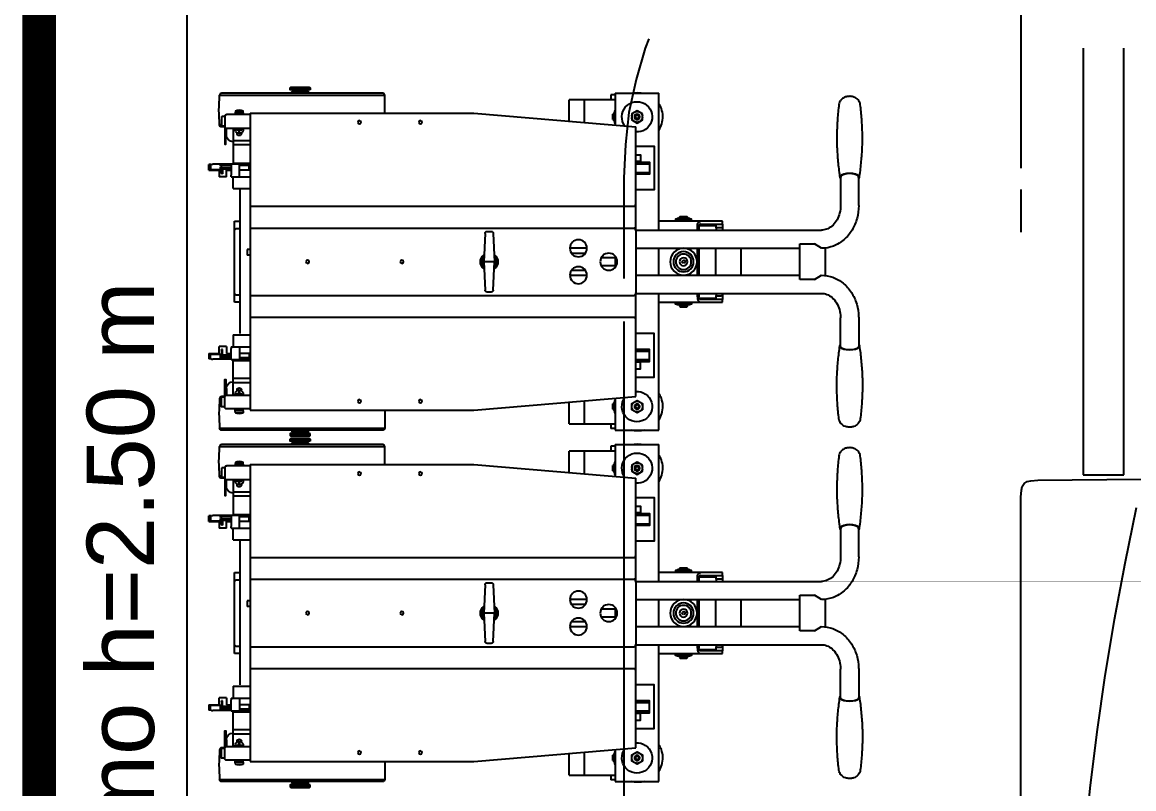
# Model space of a CAD drawing. Header units: metres. Extents: x -22 to 564, y 0 to 143.
# Drawn here: x 198.657 to 200.307, y 47.065 to 48.202 of the extents above; entities that cross this region are included whole.
import ezdxf

# ---------------------------------------------------------------- set-up
doc = ezdxf.new("R2010")
doc.units = ezdxf.units.M
doc.linetypes.add('XREF 2N NEURO-ONCOLOGIA$0$DASHED2', pattern=[0.375, 0.25, -0.125])
doc.linetypes.add('XREF 2N NEURO-ONCOLOGIA$0$PDF_IMPORT', pattern=[1, 0.8, -0.2])
for name, color, linetype in [('TEXTO', 7, 'Continuous'), ('XREF 2N NEURO-ONCOLOGIA$0$LOSA BLINDADA', 20, 'XREF 2N NEURO-ONCOLOGIA$0$DASHED2'), ('XREF 2N NEURO-ONCOLOGIA$0$MOBILIARIO', 161, 'Continuous'), ('XREF 2N NEURO-ONCOLOGIA$0$Mobiliario Fijo', 40, 'Continuous'), ('XREF 2N NEURO-ONCOLOGIA$0$MUROS CON PROTECCION PLOMO', 5, 'Continuous')]:
    doc.layers.add(name, color=color, linetype=linetype)
doc.styles.add('100 LOCALES 25', font='arial.ttf', dxfattribs={"height": 0.25})

# ---------------------------------------------------------------- blocks, each defined once
blk = doc.blocks.new('XREF 2N NEURO-ONCOLOGIA$0$A$C0d47b226')
for p, q in [((-0.1442, 0.035), (-0.1442, 0.0383)), ((-0.1361, 0.0383), (-0.1442, 0.0383)), ((-0.1433, 0.0358), (-0.1369, 0.0358)), ((-0.1369, 0.0358), (-0.1369, 0.0195)), ((-0.1361, 0.0383), (-0.1361, 0.0226)), ((0.1361, 0.0383), (0.1442, 0.0383)), ((0.1361, 0.0383), (0.1361, 0.0226)), ((0.1433, 0.0358), (0.1369, 0.0358)), ((0.1369, 0.0358), (0.1369, 0.0195)), ((0.1442, 0.035), (0.1442, 0.0383)), ((-0.2154, 0.0148), (-0.2154, 0.019)), ((-0.2151, 0.0193), (-0.2014, 0.0193)), ((-0.2011, 0.0148), (-0.2011, 0.019)), ((-0.1448, 0.0048), (-0.1448, 0.0323)), ((-0.1428, 0.0198), (-0.1394, 0.0198)), ((-0.1428, 0.0048), (-0.1428, 0.0173)), ((-0.1394, 0.0173), (-0.1394, 0.0198)), ((-0.1394, 0.0173), (-0.1394, 0.0048)), ((-0.1394, 0.0048), (-0.1394, 0.0172)), ((-0.1379, 0.0172), (-0.1379, 0.0048)), ((-0.1314, 0.0195), (-0.1371, 0.0195)), ((-0.1371, 0.018), (-0.1304, 0.018)), ((-0.1369, 0.0226), (-0.1258, 0.0226)), ((-0.1304, 0.018), (-0.1304, 0.0195)), ((-0.1258, 0.012), (-0.1258, 0.0226)), ((0.1369, 0.0226), (0.1258, 0.0226)), ((0.1258, 0.012), (0.1258, 0.0226)), ((0.1304, 0.018), (0.1304, 0.0195)), ((0.1371, 0.018), (0.1304, 0.018)), ((0.1314, 0.0195), (0.1371, 0.0195)), ((0.1379, 0.0172), (0.1379, 0.0048)), ((0.1394, 0.0173), (0.1394, 0.0198)), ((0.1428, 0.0198), (0.1394, 0.0198)), ((0.1394, 0.0173), (0.1394, 0.0048)), ((0.1394, 0.0048), (0.1394, 0.0172)), ((0.1428, 0.0048), (0.1428, 0.0173)), ((0.1448, 0.0048), (0.1448, 0.0323)), ((0.2011, 0.0148), (0.2011, 0.019)), ((0.2151, 0.0193), (0.2014, 0.0193)), ((0.2154, 0.0148), (0.2154, 0.019)), ((-0.2183, -0.0235), (-0.2183, 0.012)), ((-0.1983, 0.0145), (-0.1983, -0.0235)), ((-0.188, 0.012), (-0.1983, 0.012)), ((-0.1983, 0.002), (-0.1795, 0.002)), ((-0.1795, -0.0235), (-0.1795, 0.002)), ((-0.178, 0.002), (-0.1465, 0.002)), ((-0.1735, -0.0235), (-0.1735, 0.002)), ((-0.1465, 0.002), (-0.1465, -0.0235)), ((-0.1451, 0.0048), (-0.1451, -0.0072)), ((-0.1451, 0.0048), (-0.1286, 0.0048)), ((-0.1258, 0.012), (-0.1361, 0.012)), ((-0.1361, 0.012), (-0.1361, 0.0048)), ((-0.1262, 0.0048), (-0.1286, 0.0048)), ((-0.1262, 0.0048), (-0.1262, -0.0032)), ((-0.1085, 0.002), (-0.1262, 0.002)), ((-0.1085, 0.002), (-0.1085, -0.0235)), ((0.06, 0), (-0.06, 0)), ((0.1085, 0.002), (0.1261, 0.002)), ((0.1085, 0.002), (0.1085, -0.0235)), ((0.1258, 0.012), (0.1361, 0.012)), ((0.1261, 0.0048), (0.1286, 0.0048)), ((0.1261, 0.0048), (0.1261, -0.0032)), ((0.1451, 0.0048), (0.1286, 0.0048)), ((0.1361, 0.012), (0.1361, 0.0048)), ((0.1451, 0.0048), (0.1451, -0.0072)), ((0.1465, 0.002), (0.1465, -0.0235)), ((0.178, 0.002), (0.1465, 0.002)), ((0.1735, -0.0235), (0.1735, 0.002)), ((0.1795, -0.0235), (0.1795, 0.002)), ((0.1982, 0.002), (0.1795, 0.002)), ((0.188, 0.012), (0.1982, 0.012)), ((0.1982, 0.0145), (0.1982, -0.0235)), ((0.2182, -0.0235), (0.2182, 0.012)), ((-0.2241, -0.0013), (-0.221, -0.001)), ((-0.2241, -0.0013), (-0.2241, -0.0127)), ((-0.221, -0.013), (-0.2241, -0.0127)), ((-0.221, -0.001), (-0.2183, -0.001)), ((-0.221, -0.013), (-0.221, -0.001)), ((-0.221, -0.013), (-0.2183, -0.013)), ((-0.1971, -0.0049), (-0.1983, -0.006)), ((-0.1983, -0.008), (-0.1971, -0.0091)), ((-0.1959, -0.0051), (-0.1971, -0.0051)), ((-0.1959, -0.0089), (-0.1971, -0.0089)), ((-0.1959, -0.0049), (-0.1944, -0.0064)), ((-0.1959, -0.0091), (-0.1944, -0.0076)), ((-0.1946, -0.0076), (-0.1946, -0.0064)), ((-0.1905, -0.0038), (-0.1915, -0.0038)), ((-0.1915, -0.0103), (-0.1905, -0.0103)), ((-0.145, -0.0085), (-0.1465, -0.0085)), ((-0.1286, -0.0072), (-0.1451, -0.0072)), ((-0.1451, -0.0072), (-0.1451, -0.0072)), ((-0.145, -0.008), (-0.1448, -0.008)), ((-0.145, -0.0235), (-0.145, -0.008)), ((-0.1448, -0.0202), (-0.1448, -0.0072)), ((-0.1428, -0.0217), (-0.1428, -0.0072)), ((-0.1361, -0.0235), (-0.1361, -0.0072)), ((-0.1262, -0.0072), (-0.1286, -0.0072)), ((-0.1262, -0.0032), (-0.1262, -0.0235)), ((0.1065, -0.0085), (-0.1085, -0.0085)), ((-0.06, 0), (-0.06, -0.0085)), ((0.06, -0.0085), (0.06, 0)), ((0.1261, -0.0032), (0.1261, -0.0235)), ((0.1261, -0.0072), (0.1286, -0.0072)), ((0.1286, -0.0072), (0.1451, -0.0072)), ((0.1361, -0.0235), (0.1361, -0.0072)), ((0.1428, -0.0217), (0.1428, -0.0072)), ((0.1448, -0.0202), (0.1448, -0.0072)), ((0.145, -0.008), (0.1448, -0.008)), ((0.145, -0.0235), (0.145, -0.008)), ((0.145, -0.0085), (0.1465, -0.0085)), ((0.1451, -0.0072), (0.1451, -0.0072)), ((0.1905, -0.0038), (0.1915, -0.0038)), ((0.1915, -0.0103), (0.1905, -0.0103)), ((0.1959, -0.0049), (0.1944, -0.0064)), ((0.1959, -0.0091), (0.1944, -0.0076)), ((0.1946, -0.0076), (0.1946, -0.0064)), ((0.1959, -0.0051), (0.1971, -0.0051)), ((0.1959, -0.0089), (0.1971, -0.0089)), ((0.1971, -0.0049), (0.1982, -0.006)), ((0.1982, -0.008), (0.1971, -0.0091)), ((0.2211, -0.001), (0.2182, -0.001)), ((0.2211, -0.013), (0.2182, -0.013)), ((0.2241, -0.0013), (0.2211, -0.001)), ((0.2211, -0.013), (0.2211, -0.001)), ((0.2211, -0.013), (0.2241, -0.0127)), ((0.2241, -0.0013), (0.2241, -0.0127)), ((-0.2204, -0.0235), (-0.2204, -0.355)), ((-0.2204, -0.0235), (0.2204, -0.0235)), ((-0.145, -0.0209), (-0.1465, -0.0209)), ((-0.1448, -0.02), (-0.145, -0.02)), ((-0.1448, -0.0202), (-0.1433, -0.0217)), ((-0.1442, -0.0209), (-0.1442, -0.0232)), ((-0.1442, -0.0232), (-0.1361, -0.0232)), ((-0.1433, -0.0217), (-0.1428, -0.0217)), ((-0.1361, -0.0217), (-0.1428, -0.0217)), ((-0.0825, -0.0235), (-0.0825, -0.5931)), ((-0.018, -0.0235), (-0.018, -0.0188)), ((-0.018, -0.0188), (-0.01, -0.0188)), ((-0.01, -0.0235), (-0.01, -0.0188)), ((0.0825, -0.5931), (0.0825, -0.0235)), ((0.1361, -0.0217), (0.1428, -0.0217)), ((0.1442, -0.0232), (0.1361, -0.0232)), ((0.1433, -0.0217), (0.1428, -0.0217)), ((0.1448, -0.0202), (0.1433, -0.0217)), ((0.1442, -0.0209), (0.1442, -0.0232)), ((0.1448, -0.02), (0.145, -0.02)), ((0.145, -0.0209), (0.1465, -0.0209)), ((0.2204, -0.0235), (0.2204, -0.355)), ((-0.258, -0.1125), (-0.258, -0.0825)), ((-0.2547, -0.0945), (-0.255, -0.0942)), ((-0.2547, -0.0945), (-0.254, -0.0945)), ((-0.254, -0.108), (-0.254, -0.087)), ((-0.252, -0.11), (-0.252, -0.085)), ((0.252, -0.11), (0.252, -0.085)), ((0.254, -0.108), (0.254, -0.087)), ((0.2547, -0.0945), (0.254, -0.0945)), ((0.2547, -0.0945), (0.255, -0.0942)), ((0.258, -0.1125), (0.258, -0.0825)), ((-0.255, -0.1008), (-0.2547, -0.1005)), ((-0.2547, -0.1005), (-0.254, -0.1005)), ((0.2547, -0.1005), (0.254, -0.1005)), ((0.255, -0.1008), (0.2547, -0.1005)), ((-0.2204, -0.2231), (-0.247, -0.2231)), ((0.2204, -0.2231), (0.247, -0.2231)), ((-0.2204, -0.355), (-0.2, -0.5955)), ((0.2204, -0.355), (0.2, -0.5955)), ((-0.045, -0.3749), (-0.045, -0.3811)), ((-0.006, -0.3703), (-0.006, -0.3694)), ((0.006, -0.3703), (0.006, -0.3694)), ((0.045, -0.3811), (0.045, -0.3749)), ((-0.006, -0.3866), (-0.006, -0.3857)), ((0.0421, -0.3841), (0, -0.386)), ((0.006, -0.3866), (0.006, -0.3857)), ((-0.2084, -0.4968), (-0.2405, -0.4968)), ((-0.2405, -0.565), (-0.2405, -0.4968)), ((-0.02, -0.5232), (-0.02, -0.4978)), ((-0.0125, -0.5208), (-0.0125, -0.5003)), ((0.0125, -0.5003), (0.0125, -0.5208)), ((0.02, -0.4978), (0.02, -0.5232)), ((0.2405, -0.4968), (0.2084, -0.4968)), ((0.2405, -0.4968), (0.2405, -0.565)), ((-0.2065, -0.5197), (-0.2405, -0.5197)), ((0.2405, -0.5197), (0.2065, -0.5197)), ((-0.006, -0.565), (-0.006, -0.5443)), ((0.006, -0.565), (0.006, -0.5443)), ((-0.2475, -0.565), (-0.2475, -0.5588)), ((-0.2475, -0.5588), (-0.2405, -0.5588)), ((0.2405, -0.5588), (0.2475, -0.5588)), ((0.2475, -0.565), (0.2475, -0.5588)), ((-0.25, -0.565), (-0.25, -0.63)), ((-0.25, -0.565), (-0.2026, -0.565)), ((-0.22, -0.5625), (-0.219, -0.5615)), ((-0.22, -0.5625), (-0.21, -0.5625)), ((-0.22, -0.565), (-0.22, -0.5625)), ((-0.211, -0.5615), (-0.219, -0.5615)), ((-0.211, -0.5615), (-0.21, -0.5625)), ((-0.21, -0.565), (-0.21, -0.5625)), ((-0.0084, -0.565), (0.0084, -0.565)), ((0.2026, -0.565), (0.25, -0.565)), ((0.21, -0.5625), (0.211, -0.5615)), ((0.21, -0.5625), (0.22, -0.5625)), ((0.21, -0.565), (0.21, -0.5625)), ((0.219, -0.5615), (0.211, -0.5615)), ((0.219, -0.5615), (0.22, -0.5625)), ((0.22, -0.565), (0.22, -0.5625)), ((0.25, -0.565), (0.25, -0.63)), ((-0.0515, -0.5955), (-0.2, -0.5955)), ((-0.1452, -0.5955), (-0.1452, -0.616)), ((-0.1327, -0.5955), (-0.1327, -0.616)), ((-0.0469, -0.5954), (-0.0469, -0.5954)), ((-0.0469, -0.5955), (-0.0469, -0.8713)), ((-0.046, -0.5955), (0.046, -0.5955)), ((-0.02, -0.5955), (-0.02, -0.8389)), ((0.02, -0.5955), (0.02, -0.8389)), ((0.046, -0.5955), (0.046, -0.5955)), ((0.0469, -0.5955), (0.0469, -0.8713)), ((0.2, -0.5955), (0.0515, -0.5955)), ((0.1327, -0.5955), (0.1327, -0.616)), ((0.1452, -0.5955), (0.1452, -0.616)), ((-0.0469, -0.63), (-0.25, -0.63)), ((-0.06, -0.7245), (-0.06, -0.63)), ((0.02, -0.63), (-0.02, -0.63)), ((0.25, -0.63), (0.0469, -0.63)), ((0.06, -0.63), (0.06, -0.6916)), ((-0.064, -0.6575), (-0.063, -0.6575)), ((-0.0605, -0.6545), (-0.0605, -0.6785)), ((0.0605, -0.6545), (0.0605, -0.6785)), ((0.064, -0.6575), (0.063, -0.6575)), ((-0.064, -0.6608), (-0.0641, -0.6608)), ((-0.0641, -0.6723), (-0.064, -0.6723)), ((-0.064, -0.6755), (-0.063, -0.6755)), ((-0.06, -0.6605), (-0.0605, -0.6605)), ((-0.0605, -0.6725), (-0.06, -0.6725)), ((0.06, -0.6605), (0.0605, -0.6605)), ((0.0605, -0.6725), (0.06, -0.6725)), ((0.064, -0.6755), (0.063, -0.6755)), ((0.064, -0.6608), (0.0641, -0.6608)), ((0.0641, -0.6723), (0.064, -0.6723)), ((-0.054, -0.6915), (-0.056, -0.6915)), ((-0.056, -0.6916), (-0.056, -0.7245)), ((-0.054, -0.6896), (-0.054, -0.7141)), ((-0.0469, -0.687), (-0.052, -0.687)), ((-0.052, -0.6893), (-0.0469, -0.6893)), ((0.02, -0.687), (-0.02, -0.687)), ((-0.02, -0.6893), (0.02, -0.6893)), ((0.052, -0.687), (0.0469, -0.687)), ((0.0469, -0.6893), (0.052, -0.6893)), ((0.054, -0.6896), (0.054, -0.7141)), ((0.056, -0.6915), (0.054, -0.6915)), ((0.056, -0.7245), (0.056, -0.6916)), ((0.06, -0.6916), (0.06, -0.7245)), ((-0.056, -0.6995), (-0.054, -0.6995)), ((0.054, -0.6995), (0.056, -0.6995)), ((-0.056, -0.7245), (-0.06, -0.7245)), ((-0.056, -0.7245), (-0.0469, -0.7245)), ((-0.051, -0.7147), (-0.051, -0.7215)), ((-0.02, -0.714), (0.02, -0.714)), ((0.0469, -0.7245), (0.056, -0.7245)), ((0.051, -0.7215), (0.051, -0.7147)), ((0.06, -0.7245), (0.056, -0.7245)), ((0.06, -0.7245), (0.06, -0.7245)), ((0.02, -0.7518), (-0.02, -0.7518)), ((0.0264, -0.8389), (-0.0264, -0.8389)), ((-0.0264, -0.8389), (-0.0264, -0.861)), ((0.0264, -0.861), (0.0264, -0.8389)), ((-0.02, -0.8713), (-0.0264, -0.861)), ((0.0264, -0.861), (0.02, -0.8713)), ((0.0204, -0.8774), (-0.0204, -0.8774)), ((-0.1252, -0.8996), (-0.0834, -0.8996)), ((0.1252, -0.8996), (0.0834, -0.8996)), ((-0.0834, -0.9265), (-0.1252, -0.9265)), ((0.0834, -0.9265), (0.1252, -0.9265))]:
    blk.add_line(p, q)
for points in [[(-0.203, 0.0193), (-0.203, 0.022, 0.045455), (-0.247, 0.022), (-0.247, -0.2231, -0.414214), (-0.25, -0.2201), (-0.25, 0.019, -0.414214), (-0.247, 0.022)], [(-0.2, 0.0145), (-0.2, 0.019, 0.414214), (-0.203, 0.022)], [(0.2, 0.0145), (0.2, 0.019, -0.414214), (0.203, 0.022)], [(0.203, 0.0193), (0.203, 0.022, -0.045455), (0.247, 0.022), (0.247, -0.2231, 0.414214), (0.25, -0.2201), (0.25, 0.019, 0.414214), (0.247, 0.022)]]:
    blk.add_lwpolyline(points, format="xyb")
for points in [[(-0.2158, 0.0145), (-0.1747, 0.0145), (-0.1747, 0.013), (-0.1983, 0.013)], [(-0.1899, 0.013), (-0.1899, 0.012)], [(0.2158, 0.0145), (0.1747, 0.0145), (0.1747, 0.013), (0.1983, 0.013)], [(0.1899, 0.013), (0.1899, 0.012)], [(-0.1983, -0.0064), (-0.1928, -0.0064), (-0.1928, -0.0076), (-0.1983, -0.0076)], [(-0.049, -0.0085), (-0.049, -0.002), (-0.047, 0)], [(0.047, 0), (0.049, -0.002), (0.049, -0.0085)], [(0.1982, -0.0064), (0.1928, -0.0064), (0.1928, -0.0076), (0.1982, -0.0076)], [(-0.255, -0.1125), (-0.255, -0.0825), (-0.258, -0.0825), (-0.259, -0.0835), (-0.259, -0.1115)], [(-0.25, -0.085), (-0.252, -0.085), (-0.254, -0.087)], [(0.25, -0.085), (0.252, -0.085), (0.254, -0.087)], [(0.255, -0.1125), (0.255, -0.0825), (0.258, -0.0825), (0.259, -0.0835), (0.259, -0.1115)], [(-0.259, -0.1115), (-0.258, -0.1125), (-0.255, -0.1125)], [(-0.254, -0.108), (-0.252, -0.11), (-0.25, -0.11)], [(0.254, -0.108), (0.252, -0.11), (0.25, -0.11)], [(0.259, -0.1115), (0.258, -0.1125), (0.255, -0.1125)], [(-0.0421, -0.3719), (0, -0.37), (0.0421, -0.3719)], [(-0.0421, -0.3841), (0, -0.386), (0, -0.37)], [(-0.2196, -0.6055), (-0.2242, -0.5975), (-0.2196, -0.5895), (-0.2104, -0.5895), (-0.2058, -0.5975), (-0.2104, -0.6055), (-0.2196, -0.6055)], [(0.2196, -0.6055), (0.2242, -0.5975), (0.2196, -0.5895), (0.2104, -0.5895), (0.2058, -0.5975), (0.2104, -0.6055), (0.2196, -0.6055)], [(-0.2125, -0.5989), (-0.2125, -0.5961), (-0.215, -0.5946), (-0.2175, -0.5961), (-0.2175, -0.5989), (-0.215, -0.6004), (-0.2125, -0.5989)], [(-0.1715, -0.5955), (-0.1715, -0.623), (-0.1065, -0.623), (-0.1065, -0.5955)], [(-0.1588, -0.5955), (-0.1588, -0.6025), (-0.1488, -0.6025), (-0.1488, -0.5955)], [(-0.1478, -0.5955), (-0.1478, -0.616), (-0.1302, -0.616), (-0.1302, -0.5955)], [(0.1715, -0.5955), (0.1715, -0.623), (0.1065, -0.623), (0.1065, -0.5955)], [(0.1478, -0.5955), (0.1478, -0.616), (0.1302, -0.616), (0.1302, -0.5955)], [(0.1588, -0.5955), (0.1588, -0.6025), (0.1488, -0.6025), (0.1488, -0.5955)], [(0.2125, -0.5989), (0.2125, -0.5961), (0.215, -0.5946), (0.2175, -0.5961), (0.2175, -0.5989), (0.215, -0.6004), (0.2125, -0.5989)], [(-0.063, -0.676), (-0.064, -0.676), (-0.064, -0.657), (-0.063, -0.657)], [(-0.0605, -0.6785), (-0.063, -0.6785), (-0.063, -0.6545), (-0.0605, -0.6545)], [(0.0605, -0.6785), (0.063, -0.6785), (0.063, -0.6545), (0.0605, -0.6545)], [(0.063, -0.676), (0.064, -0.676), (0.064, -0.657), (0.063, -0.657)], [(-0.066, -0.6605), (-0.067, -0.6615), (-0.067, -0.6715), (-0.066, -0.6725), (-0.066, -0.6605)], [(-0.066, -0.6725), (-0.0641, -0.6725), (-0.0641, -0.6605), (-0.066, -0.6605)], [(0.066, -0.6725), (0.0641, -0.6725), (0.0641, -0.6605), (0.066, -0.6605)], [(0.066, -0.6605), (0.067, -0.6615), (0.067, -0.6715), (0.066, -0.6725), (0.066, -0.6605)]]:
    blk.add_lwpolyline(points)
for points in [[(-0.1959, -0.0107), (-0.1971, -0.0107), (-0.1971, -0.0033), (-0.1959, -0.0033)], [(0.1959, -0.0107), (0.1971, -0.0107), (0.1971, -0.0033), (0.1959, -0.0033)], [(0.0023, -0.6662), (0.0008, -0.6643), (-0.0014, -0.6647), (-0.0023, -0.6668), (-0.0008, -0.6687), (0.0014, -0.6683)]]:
    blk.add_lwpolyline(points, close=True)
for centre, radius in [((0, -0.1085), 0.0024), ((-0.207, -0.1855), 0.0024), ((0.207, -0.1855), 0.0024), ((0, -0.2485), 0.0024), ((-0.207, -0.276), 0.0024), ((0.207, -0.276), 0.0024), ((-0.02, -0.5105), 0.0127), ((0.02, -0.5105), 0.0127), ((0, -0.5555), 0.0127), ((-0.215, -0.5975), 0.004), ((0.215, -0.5975), 0.004), ((0, -0.6665), 0.02), ((0, -0.6665), 0.015), ((0, -0.6665), 0.0115), ((0, -0.6665), 0.006)]:
    blk.add_circle(centre, radius)
for centre, radius, start, end in [((-0.2151, 0.019), 0.0003, 90, 180), ((-0.2014, 0.019), 0.0003, 0, 90), ((0.2014, 0.019), 0.0003, 90, 180), ((0.2151, 0.019), 0.0003, 0, 90), ((-0.2151, 0.0148), 0.0003, 179.9998, 269.1498), ((-0.2014, 0.0148), 0.0003, 270.8502, 0), ((-0.188, 0.002), 0.01, 0.0001, 90), ((0.188, 0.002), 0.01, 90, 179.9999), ((0.2014, 0.0148), 0.0003, 180, 269.1498), ((0.2151, 0.0148), 0.0003, 270.8502, 0.0002), ((-0.2133, -0.007), 0.0122, 151.9768, 208.0231), ((-0.1965, -0.007), 0.006, 253.0423, 106.9577), ((-0.1905, -0.007), 0.00325, 270.0001, 89.9999), ((0.1905, -0.007), 0.00325, 90.0001, 269.9999), ((0.1965, -0.007), 0.006, 73.0423, 286.9577), ((0.2133, -0.007), 0.0122, 331.9769, 28.0232), ((-0.042, -0.3749), 0.003, 92.545, 180), ((0, -0.378), 0.013, 35.3922, 144.6078), ((0, -0.378), 0.0105, 47.0222, 132.9776), ((0.042, -0.3749), 0.003, 0, 87.4551), ((-0.042, -0.3811), 0.003, 179.9955, 267.4551), ((0, -0.378), 0.013, 215.3912, 324.6088), ((0, -0.378), 0.0105, 227.0213, 312.9789), ((0.042, -0.3811), 0.003, 272.5448, 0), ((-0.215, -0.5975), 0.0225, 52.7432, 5.0808), ((0.215, -0.5975), 0.0225, 174.9192, 127.2568), ((-0.2048, -0.5987), 0.0462, 168.1358, 191.8642), ((-0.215, -0.5975), 0.00808, 98.0692, 141.9307), ((-0.215, -0.5975), 0.00808, 38.069, 81.9308), ((0.215, -0.5975), 0.00808, 98.0692, 141.931), ((0.215, -0.5975), 0.00808, 38.0693, 81.9308), ((0.2048, -0.5987), 0.0462, 348.1358, 11.8643), ((-0.215, -0.5975), 0.00808, 158.0693, 201.9306), ((-0.215, -0.5975), 0.00808, 218.0694, 261.9308), ((-0.215, -0.5975), 0.00808, 278.0692, 321.9309), ((-0.215, -0.5975), 0.00808, 338.0689, 21.9311), ((0.215, -0.5975), 0.00808, 158.0689, 201.9311), ((0.215, -0.5975), 0.00808, 218.0691, 261.9308), ((0.215, -0.5975), 0.00808, 278.0692, 321.9306), ((0.215, -0.5975), 0.00808, 338.0694, 21.9307)]:
    blk.add_arc(centre, radius, start, end)
at = {"extrusion": (0, 0, -1)}
for centre, major_axis, ratio, start_param, end_param in [((-0.2328, -0.913), (0, 0.0159), 0.422618, 6.22871, 6.228716), ((-0.1251, -0.913), (0, -0.0145), 0.422618, 5.908969, 9.798994), ((-0.1251, -0.913), (0, -0.0134), 0.422624, 6.283167, 9.42689), ((-0.2328, -0.913), (0, -0.0159), 0.422618, 0.054469, 0.054475)]:
    blk.add_ellipse(centre, major_axis=major_axis, ratio=ratio, start_param=start_param, end_param=end_param, dxfattribs=at)
for centre, major_axis, ratio, start_param, end_param in [((0.1251, -0.913), (0, -0.0145), 0.422618, 5.908969, 9.798994), ((0.1251, -0.913), (0, -0.0134), 0.422624, 6.283167, 9.42689), ((0.2328, -0.913), (0, 0.0159), 0.422618, 6.22871, 6.228716), ((0.2328, -0.913), (0, -0.0159), 0.422618, 0.054469, 0.054475)]:
    blk.add_ellipse(centre, major_axis=major_axis, ratio=ratio, start_param=start_param, end_param=end_param)
for points, knots in [([(-0.1433, 0.0358), (-0.1434, 0.0358), (-0.1434, 0.0357), (-0.1436, 0.0355), (-0.1437, 0.0354), (-0.1441, 0.035), (-0.1444, 0.0347), (-0.1448, 0.0343)], [-0.3313159, -0.3313159, -0.3313159, -0.3313159, -0.2551859, -0.2551859, -0.1765527, -0.1765527, -0.0000013, -0.0000013, -0.0000013, -0.0000013]), ([(-0.1448, 0.0343), (-0.1448, 0.034), (-0.1448, 0.0337), (-0.1448, 0.033), (-0.1448, 0.0327), (-0.1448, 0.0323)], [-0.2081921, -0.2081921, -0.2081921, -0.2081921, -0.1042268, -0.1042268, 0, 0, 0, 0]), ([(0.1433, 0.0358), (0.1434, 0.0358), (0.1434, 0.0357), (0.1436, 0.0355), (0.1437, 0.0354), (0.1441, 0.035), (0.1444, 0.0347), (0.1448, 0.0343)], [-0.3313159, -0.3313159, -0.3313159, -0.3313159, -0.2551859, -0.2551859, -0.1765527, -0.1765527, -0.0000013, -0.0000013, -0.0000013, -0.0000013]), ([(0.1448, 0.0343), (0.1448, 0.034), (0.1448, 0.0337), (0.1448, 0.033), (0.1448, 0.0327), (0.1448, 0.0323)], [-0.2081921, -0.2081921, -0.2081921, -0.2081921, -0.1042268, -0.1042268, 0, 0, 0, 0]), ([(-0.1428, 0.0198), (-0.1428, 0.0198), (-0.1428, 0.0198), (-0.1428, 0.0201), (-0.1428, 0.0203), (-0.1428, 0.0208), (-0.1428, 0.021), (-0.1428, 0.0217), (-0.1428, 0.022), (-0.1428, 0.0223)], [-0.3354974, -0.3354974, -0.3354974, -0.3354974, -0.2472008, -0.2472008, -0.1677487, -0.1677487, -0.0882966, -0.0882966, 0, 0, 0, 0]), ([(-0.1428, 0.0173), (-0.1428, 0.0176), (-0.1428, 0.0179), (-0.1428, 0.0186), (-0.1428, 0.0188), (-0.1428, 0.0193), (-0.1428, 0.0195), (-0.1428, 0.0197), (-0.1428, 0.0198), (-0.1428, 0.0198)], [0.0000026, 0.0000026, 0.0000026, 0.0000026, 0.0882975, 0.0882975, 0.1677497, 0.1677497, 0.2472019, 0.2472019, 0.3354972, 0.3354972, 0.3354972, 0.3354972]), ([(-0.1394, 0.0223), (-0.1394, 0.022), (-0.1394, 0.0217), (-0.1394, 0.021), (-0.1394, 0.0208), (-0.1394, 0.0203), (-0.1394, 0.0201), (-0.1394, 0.0198), (-0.1394, 0.0198), (-0.1394, 0.0198)], [0, 0, 0, 0, 0.0882966, 0.0882966, 0.1677487, 0.1677487, 0.2472008, 0.2472008, 0.3354974, 0.3354974, 0.3354974, 0.3354974]), ([(-0.1394, 0.0172), (-0.1394, 0.0173), (-0.1394, 0.0173), (-0.1394, 0.0176), (-0.1394, 0.0179), (-0.1391, 0.0184), (-0.139, 0.0187), (-0.1385, 0.0191), (-0.1383, 0.0192), (-0.1379, 0.0194), (-0.1377, 0.0195), (-0.1374, 0.0195), (-0.1373, 0.0195), (-0.1371, 0.0195)], [0, 0, 0, 0, 0.003675, 0.003675, 0.0921338, 0.0921338, 0.1803274, 0.1803274, 0.268521, 0.268521, 0.3145856, 0.3145856, 0.3607005, 0.3607005, 0.3607005, 0.3607005]), ([(-0.1371, 0.018), (-0.1372, 0.018), (-0.1373, 0.018), (-0.1375, 0.0179), (-0.1376, 0.0179), (-0.1377, 0.0178), (-0.1378, 0.0177), (-0.1379, 0.0175), (-0.1379, 0.0174), (-0.1379, 0.0172), (-0.1379, 0.0172), (-0.1379, 0.0172)], [-0.1434357, -0.1434357, -0.1434357, -0.1434357, -0.1121601, -0.1121601, -0.0717251, -0.0717251, -0.0312817, -0.0312817, -0.0000444, -0.0000444, 0, 0, 0, 0]), ([(-0.1314, 0.0195), (-0.1313, 0.0195), (-0.1312, 0.0195), (-0.1309, 0.0195), (-0.1308, 0.0195), (-0.1306, 0.0195), (-0.1306, 0.0195), (-0.1304, 0.0195), (-0.1304, 0.0195), (-0.1304, 0.0195)], [0, 0, 0, 0, 0.0391048, 0.0391048, 0.0896614, 0.0896614, 0.1402176, 0.1402176, 0.1793219, 0.1793219, 0.1793219, 0.1793219]), ([(0.1314, 0.0195), (0.1313, 0.0195), (0.1312, 0.0195), (0.1309, 0.0195), (0.1308, 0.0195), (0.1306, 0.0195), (0.1306, 0.0195), (0.1304, 0.0195), (0.1304, 0.0195), (0.1304, 0.0195)], [0, 0, 0, 0, 0.0391048, 0.0391048, 0.0896614, 0.0896614, 0.1402176, 0.1402176, 0.1793219, 0.1793219, 0.1793219, 0.1793219]), ([(0.1394, 0.0172), (0.1394, 0.0173), (0.1394, 0.0173), (0.1394, 0.0176), (0.1394, 0.0179), (0.1391, 0.0184), (0.139, 0.0187), (0.1385, 0.0191), (0.1383, 0.0192), (0.1379, 0.0194), (0.1377, 0.0195), (0.1374, 0.0195), (0.1373, 0.0195), (0.1371, 0.0195)], [0, 0, 0, 0, 0.003675, 0.003675, 0.0921338, 0.0921338, 0.1803274, 0.1803274, 0.268521, 0.268521, 0.3145856, 0.3145856, 0.3607005, 0.3607005, 0.3607005, 0.3607005]), ([(0.1371, 0.018), (0.1372, 0.018), (0.1373, 0.018), (0.1375, 0.0179), (0.1376, 0.0179), (0.1377, 0.0178), (0.1378, 0.0177), (0.1379, 0.0175), (0.1379, 0.0174), (0.1379, 0.0172), (0.1379, 0.0172), (0.1379, 0.0172)], [-0.1434357, -0.1434357, -0.1434357, -0.1434357, -0.1121601, -0.1121601, -0.0717251, -0.0717251, -0.0312817, -0.0312817, -0.0000444, -0.0000444, 0, 0, 0, 0]), ([(0.1394, 0.0223), (0.1394, 0.022), (0.1394, 0.0217), (0.1394, 0.021), (0.1394, 0.0208), (0.1394, 0.0203), (0.1394, 0.0201), (0.1394, 0.0198), (0.1394, 0.0198), (0.1394, 0.0198)], [0, 0, 0, 0, 0.0882966, 0.0882966, 0.1677487, 0.1677487, 0.2472008, 0.2472008, 0.3354974, 0.3354974, 0.3354974, 0.3354974]), ([(0.1428, 0.0198), (0.1428, 0.0198), (0.1428, 0.0198), (0.1428, 0.0201), (0.1428, 0.0203), (0.1428, 0.0208), (0.1428, 0.021), (0.1428, 0.0217), (0.1428, 0.022), (0.1428, 0.0223)], [-0.3354974, -0.3354974, -0.3354974, -0.3354974, -0.2472008, -0.2472008, -0.1677487, -0.1677487, -0.0882966, -0.0882966, 0, 0, 0, 0]), ([(0.1428, 0.0173), (0.1428, 0.0176), (0.1428, 0.0179), (0.1428, 0.0186), (0.1428, 0.0188), (0.1428, 0.0193), (0.1428, 0.0195), (0.1428, 0.0197), (0.1428, 0.0198), (0.1428, 0.0198)], [0.0000026, 0.0000026, 0.0000026, 0.0000026, 0.0882975, 0.0882975, 0.1677497, 0.1677497, 0.2472019, 0.2472019, 0.3354972, 0.3354972, 0.3354972, 0.3354972]), ([(-0.2183, 0.012), (-0.2183, 0.012), (-0.2183, 0.012), (-0.2183, 0.012), (-0.2183, 0.012), (-0.2182, 0.0121), (-0.2182, 0.0121), (-0.2182, 0.0122), (-0.2182, 0.0122), (-0.2182, 0.0123), (-0.2182, 0.0124), (-0.2182, 0.0126), (-0.2181, 0.0128), (-0.2179, 0.0133), (-0.2177, 0.0136), (-0.2175, 0.0138)], [-0.1271113, -0.1271113, -0.1271113, -0.1271113, -0.1257477, -0.1257477, -0.1212446, -0.1212446, -0.117841, -0.117841, -0.1110352, -0.1110352, -0.0974334, -0.0974334, -0.0703144, -0.0703144, -0.0000108, -0.0000108, -0.0000108, -0.0000108]), ([(-0.2175, 0.0138), (-0.2174, 0.0139), (-0.2172, 0.0141), (-0.217, 0.0142), (-0.2166, 0.0144), (-0.2162, 0.0145), (-0.2158, 0.0145)], [-1, -1, -1, -1, -0.663445, -0.663445, -0.663445, 0, 0, 0, 0]), ([(-0.2002, 0.0145), (-0.2002, 0.0145), (-0.2002, 0.0145), (-0.2002, 0.0145), (-0.1998, 0.0145), (-0.1995, 0.0144), (-0.1992, 0.0142), (-0.1991, 0.0142), (-0.199, 0.0141), (-0.1989, 0.0139), (-0.1987, 0.0138), (-0.1986, 0.0137), (-0.1985, 0.0135), (-0.1983, 0.0132), (-0.1983, 0.0128), (-0.1983, 0.0125)], [-1, -1, -1, -1, -0.9721642, -0.9721642, -0.9721642, -0.6732842, -0.6732842, -0.6732842, -0.5193844, -0.5193844, -0.5193844, -0.3398496, -0.3398496, -0.3398496, -0.0000012, -0.0000012, -0.0000012, -0.0000012]), ([(0.2002, 0.0145), (0.2002, 0.0145), (0.2002, 0.0145), (0.2002, 0.0145), (0.1998, 0.0145), (0.1995, 0.0144), (0.1992, 0.0142), (0.1991, 0.0142), (0.199, 0.0141), (0.1989, 0.0139), (0.1987, 0.0138), (0.1986, 0.0137), (0.1985, 0.0135), (0.1983, 0.0132), (0.1982, 0.0128), (0.1982, 0.0125)], [-1, -1, -1, -1, -0.9721642, -0.9721642, -0.9721642, -0.6732842, -0.6732842, -0.6732842, -0.5193844, -0.5193844, -0.5193844, -0.3398496, -0.3398496, -0.3398496, -0.0000012, -0.0000012, -0.0000012, -0.0000012]), ([(0.2175, 0.0138), (0.2174, 0.0139), (0.2172, 0.0141), (0.217, 0.0142), (0.2166, 0.0144), (0.2162, 0.0145), (0.2158, 0.0145)], [-1, -1, -1, -1, -0.663445, -0.663445, -0.663445, 0, 0, 0, 0]), ([(0.2182, 0.012), (0.2182, 0.012), (0.2182, 0.012), (0.2182, 0.012), (0.2182, 0.012), (0.2182, 0.0121), (0.2182, 0.0121), (0.2182, 0.0122), (0.2182, 0.0122), (0.2182, 0.0123), (0.2182, 0.0124), (0.2182, 0.0126), (0.2181, 0.0128), (0.2179, 0.0133), (0.2177, 0.0136), (0.2175, 0.0138)], [-0.1271113, -0.1271113, -0.1271113, -0.1271113, -0.1257477, -0.1257477, -0.1212446, -0.1212446, -0.117841, -0.117841, -0.1110352, -0.1110352, -0.0974334, -0.0974334, -0.0703144, -0.0703144, -0.0000108, -0.0000108, -0.0000108, -0.0000108]), ([(-0.0501, -0.0235), (-0.0501, -0.1184), (-0.0501, -0.2134), (-0.0501, -0.4032), (-0.0501, -0.4982), (-0.0501, -0.5931)], [-56.959995, -56.959995, -56.959995, -56.959995, -28.48, -28.48, 0, 0, 0, 0]), ([(0.0501, -0.0235), (0.0501, -0.1184), (0.0501, -0.2134), (0.0501, -0.4032), (0.0501, -0.4982), (0.0501, -0.5931)], [0.000007, 0.000007, 0.000007, 0.000007, 28.480001, 28.480001, 56.960002, 56.960002, 56.960002, 56.960002]), ([(-0.0825, -0.5931), (-0.0825, -0.5933), (-0.0825, -0.5935), (-0.0827, -0.5939), (-0.0828, -0.5941), (-0.0831, -0.5945), (-0.0834, -0.5948), (-0.084, -0.5951), (-0.0843, -0.5953), (-0.0851, -0.5955), (-0.0855, -0.5955), (-0.0859, -0.5955)], [0.0000001, 0.0000001, 0.0000001, 0.0000001, 0.0594423, 0.0594423, 0.1217959, 0.1217959, 0.2347101, 0.2347101, 0.3600138, 0.3600138, 0.4919767, 0.4919767, 0.4919767, 0.4919767]), ([(-0.05, -0.5942), (-0.05, -0.5942), (-0.05, -0.5941), (-0.0501, -0.594), (-0.0501, -0.5939), (-0.0501, -0.5936), (-0.0501, -0.5934), (-0.0501, -0.5932), (-0.0501, -0.5931), (-0.0501, -0.5931), (-0.0501, -0.5931), (-0.0501, -0.5931), (-0.0501, -0.5931), (-0.0501, -0.5931), (-0.0501, -0.5931), (-0.0501, -0.5931), (-0.0501, -0.5931), (-0.0501, -0.5931)], [0.0001128, 0.0001128, 0.0001128, 0.0001128, 0.0263638, 0.0263638, 0.0622733, 0.0622733, 0.1095334, 0.1095334, 0.113817, 0.113817, 0.1142459, 0.1142459, 0.1144195, 0.1144195, 0.1145518, 0.1145518, 0.1145665, 0.1145665, 0.1145665, 0.1145665]), ([(0.05, -0.5942), (0.05, -0.5942), (0.05, -0.5941), (0.0501, -0.594), (0.0501, -0.5939), (0.0501, -0.5936), (0.0501, -0.5934), (0.0501, -0.5932), (0.0501, -0.5931), (0.0501, -0.5931), (0.0501, -0.5931), (0.0501, -0.5931), (0.0501, -0.5931), (0.0501, -0.5931), (0.0501, -0.5931), (0.0501, -0.5931), (0.0501, -0.5931), (0.0501, -0.5931)], [-0.1465991, -0.1465991, -0.1465991, -0.1465991, -0.1129662, -0.1129662, -0.0670343, -0.0670343, -0.0071999, -0.0071999, -0.0012439, -0.0012439, -0.0004923, -0.0004923, -0.0002341, -0.0002341, -0.0001111, -0.0001111, 0, 0, 0, 0]), ([(0.0859, -0.5955), (0.0855, -0.5955), (0.0851, -0.5955), (0.0843, -0.5953), (0.084, -0.5951), (0.0834, -0.5948), (0.0831, -0.5945), (0.0828, -0.5941), (0.0827, -0.5939), (0.0825, -0.5935), (0.0825, -0.5933), (0.0825, -0.5931)], [0.0000001, 0.0000001, 0.0000001, 0.0000001, 0.1174492, 0.1174492, 0.2289717, 0.2289717, 0.3294671, 0.3294671, 0.3849627, 0.3849627, 0.4378671, 0.4378671, 0.4378671, 0.4378671]), ([(-0.046, -0.5955), (-0.0461, -0.5955), (-0.0463, -0.5955), (-0.0464, -0.5955), (-0.0466, -0.5955), (-0.0468, -0.5955), (-0.047, -0.5955), (-0.0472, -0.5955), (-0.0474, -0.5955), (-0.0477, -0.5955), (-0.0479, -0.5955), (-0.0482, -0.5955), (-0.0485, -0.5955), (-0.0488, -0.5955), (-0.0491, -0.5955), (-0.0494, -0.5955), (-0.0497, -0.5955), (-0.0499, -0.5955), (-0.0502, -0.5955), (-0.0504, -0.5955), (-0.0507, -0.5955), (-0.0509, -0.5955), (-0.0511, -0.5955), (-0.0513, -0.5955), (-0.0515, -0.5955)], [0.0000009, 0.0000009, 0.0000009, 0.0000009, 0.1125822, 0.1125822, 0.1125822, 0.2351046, 0.2351046, 0.2351046, 0.3655295, 0.3655295, 0.3655295, 0.5001276, 0.5001276, 0.5001276, 0.6347022, 0.6347022, 0.6347022, 0.7650533, 0.7650533, 0.7650533, 0.8874543, 0.8874543, 0.8874543, 0.9961895, 0.9961895, 0.9961895, 0.9961895]), ([(-0.05, -0.5942), (-0.0499, -0.5943), (-0.0499, -0.5943), (-0.0498, -0.5944), (-0.0497, -0.5945), (-0.0495, -0.5945), (-0.0495, -0.5945), (-0.0493, -0.5946), (-0.0492, -0.5946), (-0.0491, -0.5946)], [-0.0966556, -0.0966556, -0.0966556, -0.0966556, -0.0825797, -0.0825797, -0.0574361, -0.0574361, -0.02963665, -0.02963665, -0.00000461, -0.00000461, -0.00000461, -0.00000461]), ([(-0.0491, -0.5946), (-0.0491, -0.5946), (-0.0491, -0.5946), (-0.0491, -0.5946), (-0.049, -0.5946), (-0.049, -0.5946), (-0.049, -0.5946), (-0.049, -0.5946), (-0.049, -0.5946), (-0.049, -0.5946), (-0.0489, -0.5946), (-0.0489, -0.5946), (-0.0489, -0.5946), (-0.0488, -0.5946), (-0.0487, -0.5946), (-0.0487, -0.5946), (-0.0486, -0.5947), (-0.0486, -0.5947), (-0.0485, -0.5947), (-0.0485, -0.5947), (-0.0484, -0.5947), (-0.0483, -0.5948), (-0.0482, -0.5948), (-0.0481, -0.5949), (-0.0481, -0.5949), (-0.0481, -0.5949), (-0.048, -0.5949), (-0.048, -0.5949), (-0.048, -0.5949), (-0.0479, -0.595), (-0.0478, -0.595), (-0.0477, -0.5951), (-0.0476, -0.5951), (-0.0476, -0.5951), (-0.0475, -0.5952), (-0.0475, -0.5952), (-0.0474, -0.5952), (-0.0474, -0.5952), (-0.0473, -0.5952), (-0.0472, -0.5953), (-0.0471, -0.5953), (-0.047, -0.5954), (-0.0469, -0.5954), (-0.0468, -0.5954), (-0.0467, -0.5954), (-0.0467, -0.5954), (-0.0466, -0.5955), (-0.0465, -0.5955), (-0.0465, -0.5955), (-0.0464, -0.5955), (-0.0464, -0.5955), (-0.0463, -0.5955), (-0.0463, -0.5955), (-0.0463, -0.5955), (-0.0462, -0.5955), (-0.0462, -0.5955), (-0.0462, -0.5955), (-0.0462, -0.5955), (-0.0461, -0.5955), (-0.0461, -0.5955), (-0.0461, -0.5955), (-0.0461, -0.5955), (-0.0461, -0.5955), (-0.0461, -0.5955), (-0.0461, -0.5955), (-0.0461, -0.5955), (-0.0461, -0.5955), (-0.046, -0.5955), (-0.046, -0.5955), (-0.046, -0.5955), (-0.046, -0.5955), (-0.046, -0.5955), (-0.046, -0.5955), (-0.046, -0.5955), (-0.046, -0.5955), (-0.046, -0.5955), (-0.046, -0.5955), (-0.046, -0.5955), (-0.046, -0.5955), (-0.046, -0.5955), (-0.046, -0.5955), (-0.046, -0.5955), (-0.046, -0.5955), (-0.046, -0.5955), (-0.046, -0.5955)], [0, 0, 0, 0, 0.002368, 0.005118, 0.010481, 0.014648, 0.018567, 0.022775, 0.026996, 0.035339, 0.043741, 0.052162, 0.069093, 0.086141, 0.103313, 0.120616, 0.138059, 0.155652, 0.173408, 0.191348, 0.209498, 0.24646, 0.284277, 0.303474, 0.322842, 0.332586, 0.342367, 0.352186, 0.36205, 0.381914, 0.401964, 0.442622, 0.48403, 0.505027, 0.526231, 0.536916, 0.547659, 0.569337, 0.591258, 0.613407, 0.658334, 0.704068, 0.727243, 0.750639, 0.774275, 0.798174, 0.822347, 0.846804, 0.859142, 0.871553, 0.884039, 0.896599, 0.909235, 0.921947, 0.934735, 0.941157, 0.947598, 0.954058, 0.960537, 0.967035, 0.973551, 0.976816, 0.980087, 0.983362, 0.98664, 0.987461, 0.988283, 0.990113, 0.992141, 0.994209, 0.996163, 0.997048, 0.997848, 0.998547, 0.998853, 0.999129, 0.999257, 0.999381, 0.999492, 0.999601, 0.999699, 0.999791, 0.999896, 1, 1, 1, 1]), ([(0.046, -0.5955), (0.046, -0.5955), (0.046, -0.5955), (0.046, -0.5955), (0.046, -0.5955), (0.046, -0.5955), (0.046, -0.5955), (0.046, -0.5955), (0.046, -0.5955), (0.046, -0.5955), (0.046, -0.5955), (0.046, -0.5955), (0.046, -0.5955), (0.046, -0.5955), (0.046, -0.5955), (0.046, -0.5955), (0.046, -0.5955), (0.046, -0.5955), (0.046, -0.5955), (0.046, -0.5955), (0.046, -0.5955), (0.046, -0.5955), (0.046, -0.5955), (0.046, -0.5955), (0.046, -0.5955), (0.046, -0.5955), (0.046, -0.5955), (0.046, -0.5955), (0.0461, -0.5955), (0.0461, -0.5955), (0.0461, -0.5955), (0.0462, -0.5955), (0.0462, -0.5955), (0.0464, -0.5955), (0.0465, -0.5955), (0.047, -0.5954), (0.0474, -0.5952), (0.048, -0.5949), (0.0483, -0.5948), (0.0486, -0.5947), (0.0487, -0.5946), (0.0489, -0.5946), (0.049, -0.5946), (0.0491, -0.5946)], [0, 0, 0, 0, 0.0000208, 0.0000208, 0.0000308, 0.0000308, 0.0000365, 0.0000365, 0.0000415, 0.0000415, 0.0000474, 0.0000474, 0.0000565, 0.0000565, 0.0000729, 0.0000729, 0.0000933, 0.0000933, 0.0001086, 0.0001086, 0.0001233, 0.0001233, 0.000145, 0.000145, 0.0003706, 0.0003706, 0.0007633, 0.0007633, 0.002768, 0.002768, 0.010708, 0.010708, 0.0270519, 0.0270519, 0.0618623, 0.0618623, 0.2064038, 0.2064038, 0.3347476, 0.3347476, 0.3925116, 0.3925116, 0.4374983, 0.4374983, 0.4374983, 0.4374983]), ([(0.0514, -0.5955), (0.0513, -0.5955), (0.0511, -0.5955), (0.0509, -0.5955), (0.0507, -0.5955), (0.0504, -0.5955), (0.0502, -0.5955), (0.0499, -0.5955), (0.0497, -0.5955), (0.0494, -0.5955), (0.0491, -0.5955), (0.0488, -0.5955), (0.0485, -0.5955), (0.0482, -0.5955), (0.0479, -0.5955), (0.0477, -0.5955), (0.0474, -0.5955), (0.0472, -0.5955), (0.047, -0.5955), (0.0468, -0.5955), (0.0466, -0.5955), (0.0464, -0.5955), (0.0463, -0.5955), (0.0461, -0.5955), (0.046, -0.5955)], [0.0054714, 0.0054714, 0.0054714, 0.0054714, 0.1125787, 0.1125787, 0.1125787, 0.235099, 0.235099, 0.235099, 0.3655228, 0.3655228, 0.3655228, 0.5001204, 0.5001204, 0.5001204, 0.634695, 0.634695, 0.634695, 0.7650469, 0.7650469, 0.7650469, 0.8874502, 0.8874502, 0.8874502, 0.9995716, 0.9995716, 0.9995716, 0.9995716]), ([(0.0491, -0.5946), (0.0492, -0.5946), (0.0493, -0.5946), (0.0495, -0.5945), (0.0495, -0.5945), (0.0497, -0.5945), (0.0498, -0.5944), (0.0499, -0.5943), (0.0499, -0.5943), (0.05, -0.5942)], [-0.180703, -0.180703, -0.180703, -0.180703, -0.1252884, -0.1252884, -0.0732986, -0.0732986, -0.0262898, -0.0262898, 0, 0, 0, 0]), ([(-0.1954, -0.63), (-0.1983, -0.6318), (-0.2014, -0.6333), (-0.2084, -0.6354), (-0.2122, -0.6359), (-0.2199, -0.6356), (-0.2237, -0.6349), (-0.2299, -0.6327), (-0.2323, -0.6315), (-0.2346, -0.63)], [2.567126, 2.567126, 2.567126, 2.567126, 2.850664, 2.850664, 3.170727, 3.170727, 3.490803, 3.490803, 3.71606, 3.71606, 3.71606, 3.71606]), ([(0.2346, -0.63), (0.2317, -0.6318), (0.2286, -0.6333), (0.2216, -0.6354), (0.2178, -0.6359), (0.2101, -0.6356), (0.2063, -0.6349), (0.2001, -0.6327), (0.1977, -0.6315), (0.1954, -0.63)], [2.567126, 2.567126, 2.567126, 2.567126, 2.850664, 2.850664, 3.170727, 3.170727, 3.490803, 3.490803, 3.71606, 3.71606, 3.71606, 3.71606]), ([(-0.052, -0.687), (-0.0526, -0.687), (-0.0532, -0.687), (-0.0543, -0.6872), (-0.0549, -0.6873), (-0.0562, -0.6876), (-0.0571, -0.688), (-0.0585, -0.6888), (-0.0591, -0.6893), (-0.0598, -0.6904), (-0.06, -0.691), (-0.06, -0.6916)], [-1.62627, -1.62627, -1.62627, -1.62627, -1.371132, -1.371132, -1.112344, -1.112344, -0.69965, -0.69965, -0.343393, -0.343393, -0.000002, -0.000002, -0.000002, -0.000002]), ([(-0.056, -0.6916), (-0.056, -0.6913), (-0.0559, -0.6911), (-0.0556, -0.6905), (-0.0553, -0.6902), (-0.0547, -0.6899), (-0.0543, -0.6897), (-0.0534, -0.6894), (-0.0532, -0.6894), (-0.0526, -0.6893), (-0.0523, -0.6893), (-0.052, -0.6893)], [0, 0, 0, 0, 0.1594097, 0.1594097, 0.3580488, 0.3580488, 0.4953127, 0.4953127, 0.5561233, 0.5561233, 0.6160754, 0.6160754, 0.6160754, 0.6160754]), ([(0.052, -0.687), (0.0526, -0.687), (0.0532, -0.687), (0.0543, -0.6872), (0.0549, -0.6873), (0.0562, -0.6876), (0.0571, -0.688), (0.0585, -0.6888), (0.0591, -0.6894), (0.0598, -0.6905), (0.06, -0.691), (0.06, -0.6916)], [0, 0, 0, 0, 0.175581, 0.175581, 0.353644, 0.353644, 0.640235, 0.640235, 0.892041, 0.892041, 1.104815, 1.104815, 1.104815, 1.104815]), ([(0.056, -0.6916), (0.056, -0.6914), (0.0559, -0.6912), (0.0558, -0.6908), (0.0556, -0.6906), (0.0552, -0.6902), (0.0548, -0.6899), (0.054, -0.6896), (0.0536, -0.6895), (0.0529, -0.6893), (0.0524, -0.6893), (0.052, -0.6893)], [-0.4688333, -0.4688333, -0.4688333, -0.4688333, -0.3960761, -0.3960761, -0.324781, -0.324781, -0.2293943, -0.2293943, -0.1304874, -0.1304874, 0, 0, 0, 0]), ([(-0.054, -0.7141), (-0.054, -0.7141), (-0.054, -0.7141), (-0.054, -0.7142), (-0.0538, -0.7143), (-0.0527, -0.7145), (-0.0519, -0.7146), (-0.0502, -0.7147), (-0.0492, -0.7148), (-0.0476, -0.7149), (-0.0472, -0.7149), (-0.0469, -0.7149)], [0, 0, 0, 0, 0.007656, 0.007656, 0.376159, 0.376159, 0.744067, 0.744067, 1.111976, 1.111976, 1.205897, 1.205897, 1.205897, 1.205897]), ([(-0.051, -0.7215), (-0.051, -0.7219), (-0.051, -0.7223), (-0.0507, -0.723), (-0.0504, -0.7233), (-0.0499, -0.7239), (-0.0496, -0.7241), (-0.0488, -0.7244), (-0.0484, -0.7245), (-0.048, -0.7245)], [-0.4025968, -0.4025968, -0.4025968, -0.4025968, -0.296641, -0.296641, -0.2012984, -0.2012984, -0.1059559, -0.1059559, 0, 0, 0, 0]), ([(0.0469, -0.7149), (0.0472, -0.7149), (0.0476, -0.7149), (0.0492, -0.7148), (0.0502, -0.7147), (0.0519, -0.7146), (0.0527, -0.7145), (0.0538, -0.7143), (0.054, -0.7142), (0.054, -0.7141), (0.054, -0.7141), (0.054, -0.7141)], [0.281728, 0.281728, 0.281728, 0.281728, 0.375564, 0.375564, 0.743137, 0.743137, 1.110708, 1.110708, 1.478875, 1.478875, 1.486522, 1.486522, 1.486522, 1.486522]), ([(0.048, -0.7245), (0.0484, -0.7245), (0.0488, -0.7244), (0.0495, -0.7241), (0.0498, -0.7239), (0.0504, -0.7233), (0.0506, -0.723), (0.0509, -0.7223), (0.051, -0.7219), (0.051, -0.7215)], [-0.4025969, -0.4025969, -0.4025969, -0.4025969, -0.296641, -0.296641, -0.2012984, -0.2012984, -0.1059559, -0.1059559, 0, 0, 0, 0]), ([(-0.0834, -0.9265), (-0.077, -0.9265), (-0.0706, -0.9256), (-0.0583, -0.9223), (-0.0525, -0.9198), (-0.0417, -0.9133), (-0.0369, -0.9093), (-0.0288, -0.9), (-0.0256, -0.8947), (-0.0212, -0.8836), (-0.0201, -0.8778), (-0.02, -0.8718), (-0.02, -0.8715), (-0.02, -0.8713)], [1.570796, 1.570796, 1.570796, 1.570796, 1.884956, 1.884956, 2.199115, 2.199115, 2.513274, 2.513274, 2.827433, 2.827433, 3.130157, 3.130157, 3.141593, 3.141593, 3.141593, 3.141593]), ([(-0.0834, -0.8996), (-0.0797, -0.8996), (-0.0759, -0.8991), (-0.0687, -0.8973), (-0.0654, -0.896), (-0.0593, -0.8926), (-0.0566, -0.8906), (-0.0521, -0.886), (-0.0503, -0.8835), (-0.0479, -0.8782), (-0.0472, -0.8756), (-0.0469, -0.8724), (-0.0469, -0.8718), (-0.0469, -0.8713)], [1.570796, 1.570796, 1.570796, 1.570796, 1.862691, 1.862691, 2.155586, 2.155586, 2.453327, 2.453327, 2.766252, 2.766252, 3.080411, 3.080411, 3.141593, 3.141593, 3.141593, 3.141593]), ([(0.02, -0.8713), (0.02, -0.877), (0.021, -0.8827), (0.025, -0.8936), (0.028, -0.8987), (0.0356, -0.908), (0.0403, -0.9122), (0.0508, -0.919), (0.0566, -0.9216), (0.0688, -0.9253), (0.0752, -0.9263), (0.0822, -0.9264), (0.0828, -0.9265), (0.0834, -0.9265)], [3.141593, 3.141593, 3.141593, 3.141593, 3.437227, 3.437227, 3.739203, 3.739203, 4.053362, 4.053362, 4.367521, 4.367521, 4.681681, 4.681681, 4.712389, 4.712389, 4.712389, 4.712389]), ([(0.0469, -0.8713), (0.0469, -0.874), (0.0474, -0.8767), (0.0495, -0.882), (0.051, -0.8846), (0.0553, -0.8894), (0.0579, -0.8916), (0.064, -0.8953), (0.0674, -0.8968), (0.0745, -0.8988), (0.0783, -0.8994), (0.0825, -0.8995), (0.083, -0.8996), (0.0834, -0.8996)], [3.141592, 3.141592, 3.141592, 3.141592, 3.455752, 3.455752, 3.769911, 3.769911, 4.08407, 4.08407, 4.383171, 4.383171, 4.676388, 4.676388, 4.712389, 4.712389, 4.712389, 4.712389]), ([(-0.2332, -0.9288), (-0.2346, -0.9287), (-0.2359, -0.9282), (-0.2383, -0.9271), (-0.2394, -0.9264), (-0.2414, -0.9247), (-0.2421, -0.9237), (-0.2436, -0.9215), (-0.2441, -0.9204), (-0.2451, -0.9176), (-0.2453, -0.9161), (-0.2456, -0.913), (-0.2455, -0.9113), (-0.2449, -0.9077), (-0.2445, -0.9058), (-0.2425, -0.9027), (-0.2419, -0.902), (-0.2402, -0.9002), (-0.2387, -0.899), (-0.2357, -0.8977), (-0.2345, -0.8973), (-0.2332, -0.8972)], [1.625697, 1.625697, 1.625697, 1.625697, 1.762949, 1.762949, 1.921467, 1.921467, 2.130569, 2.130569, 2.442845, 2.442845, 2.947178, 2.947178, 3.53969, 3.53969, 4.132256, 4.132256, 4.294347, 4.294347, 4.532561, 4.532561, 4.657489, 4.657489, 4.657489, 4.657489]), ([(-0.2332, -0.8972), (-0.226, -0.8962), (-0.2188, -0.8955), (-0.2043, -0.8945), (-0.1971, -0.8942), (-0.1824, -0.8939), (-0.1751, -0.894), (-0.1606, -0.8946), (-0.1533, -0.8952), (-0.1389, -0.8966), (-0.1318, -0.8975), (-0.1247, -0.8986)], [4.6579195, 4.6579195, 4.6579195, 4.6579195, 4.6819693, 4.6819693, 4.7060191, 4.7060191, 4.7300689, 4.7300689, 4.7541187, 4.7541187, 4.7781685, 4.7781685, 4.7781685, 4.7781685]), ([(0.2332, -0.8972), (0.226, -0.8962), (0.2188, -0.8955), (0.2043, -0.8945), (0.1971, -0.8942), (0.1824, -0.8939), (0.1751, -0.894), (0.1606, -0.8946), (0.1533, -0.8952), (0.1389, -0.8966), (0.1318, -0.8975), (0.1247, -0.8986)], [4.6579195, 4.6579195, 4.6579195, 4.6579195, 4.6819693, 4.6819693, 4.7060191, 4.7060191, 4.7300689, 4.7300689, 4.7541187, 4.7541187, 4.7781685, 4.7781685, 4.7781685, 4.7781685]), ([(0.2332, -0.9288), (0.2346, -0.9287), (0.2359, -0.9282), (0.2383, -0.9271), (0.2394, -0.9264), (0.2414, -0.9247), (0.2421, -0.9237), (0.2436, -0.9215), (0.2441, -0.9204), (0.2451, -0.9176), (0.2453, -0.9161), (0.2456, -0.913), (0.2455, -0.9113), (0.2449, -0.9077), (0.2445, -0.9058), (0.2425, -0.9027), (0.2419, -0.902), (0.2402, -0.9002), (0.2387, -0.899), (0.2357, -0.8977), (0.2345, -0.8973), (0.2332, -0.8972)], [1.625697, 1.625697, 1.625697, 1.625697, 1.762949, 1.762949, 1.921467, 1.921467, 2.130569, 2.130569, 2.442845, 2.442845, 2.947178, 2.947178, 3.53969, 3.53969, 4.132256, 4.132256, 4.294347, 4.294347, 4.532561, 4.532561, 4.657489, 4.657489, 4.657489, 4.657489]), ([(-0.1247, -0.9274), (-0.1318, -0.9285), (-0.1389, -0.9294), (-0.1533, -0.9308), (-0.1606, -0.9314), (-0.1751, -0.932), (-0.1824, -0.9321), (-0.1971, -0.9318), (-0.2043, -0.9315), (-0.2188, -0.9305), (-0.226, -0.9298), (-0.2332, -0.9288)], [1.5050168, 1.5050168, 1.5050168, 1.5050168, 1.5290666, 1.5290666, 1.5531164, 1.5531164, 1.5771662, 1.5771662, 1.601216, 1.601216, 1.6252658, 1.6252658, 1.6252658, 1.6252658]), ([(0.1247, -0.9274), (0.1318, -0.9285), (0.1389, -0.9294), (0.1533, -0.9308), (0.1606, -0.9314), (0.1751, -0.932), (0.1824, -0.9321), (0.1971, -0.9318), (0.2043, -0.9315), (0.2188, -0.9305), (0.226, -0.9298), (0.2332, -0.9288)], [1.5050168, 1.5050168, 1.5050168, 1.5050168, 1.5290666, 1.5290666, 1.5531164, 1.5531164, 1.5771662, 1.5771662, 1.601216, 1.601216, 1.6252658, 1.6252658, 1.6252658, 1.6252658])]:
    blk.add_open_spline(points, degree=3, knots=knots)
for points in [[(-0.22, -0.564), (-0.2216, -0.5642), (-0.2232, -0.5646), (-0.2247, -0.565)], [(-0.2053, -0.565), (-0.2068, -0.5646), (-0.2084, -0.5642), (-0.21, -0.564)], [(0.21, -0.564), (0.2084, -0.5642), (0.2068, -0.5646), (0.2053, -0.565)], [(0.2247, -0.565), (0.2232, -0.5646), (0.2216, -0.5642), (0.22, -0.564)]]:
    blk.add_open_spline(points, degree=3)
blk = doc.blocks.new('XREF 2N NEURO-ONCOLOGIA$0$A$C2cc0210a')
at = {"linetype": 'XREF 2N NEURO-ONCOLOGIA$0$PDF_IMPORT', "lineweight": 25, "ltscale": 2.010639}
blk.add_lwpolyline([(-1.07, 1.0612), (-1.07, 1.0782), (-1.07, 1.1766), (-1.07, 1.2708), (-1.07, 1.3152)], dxfattribs=at)
at = {"linetype": 'XREF 2N NEURO-ONCOLOGIA$0$PDF_IMPORT', "lineweight": 25}
for points in [[(-1.6224, 1.2528), (-1.6277, 1.239), (-1.6414, 1.1925), (-1.652, 1.1438), (-1.6573, 1.0962), (-1.6594, 1.0464), (-1.6594, 0.8972)], [(-1.07, 0.966), (-1.07, 0.9755), (-1.07, 1.0274), (-1.07, 1.0295)]]:
    blk.add_lwpolyline(points, dxfattribs=at)
at = {"linetype": 'XREF 2N NEURO-ONCOLOGIA$0$PDF_IMPORT', "lineweight": 25, "ltscale": 18.942334}
blk.add_lwpolyline([(-0.9779, 1.239), (-0.9779, 0.6062), (-0.9176, 0.6062), (-0.9176, 1.239)], dxfattribs=at)
at = {"linetype": 'XREF 2N NEURO-ONCOLOGIA$0$PDF_IMPORT', "lineweight": 25, "ltscale": 15.026879}
blk.add_lwpolyline([(-1.6594, 0.8337), (-1.6594, -0.7136)], dxfattribs=at)
blk = doc.blocks.new('XREF 2N NEURO-ONCOLOGIA$0$A$C8c1b18ae')
at = {"lineweight": 25}
for points in [[(-0.8991, 0.557), (-0.916, 0.4744), (-0.9319, 0.3908), (-0.9456, 0.3082), (-0.9573, 0.2246), (-0.9679, 0.141), (-0.9763, 0.0564)], [(-1.0705, 0.067), (-1.0705, 0.1548), (-1.0705, 0.2405), (-1.0705, 0.3252), (-1.0705, 0.4088), (-1.0705, 0.4913), (-1.0705, 0.5728), (-1.0695, 0.5834), (-1.0684, 0.5887), (-1.0652, 0.5929), (-1.061, 0.5961), (-1.0557, 0.5972), (-1.0451, 0.5982), (-0.8917, 0.5993)]]:
    blk.add_lwpolyline(points, dxfattribs=at)
blk = doc.blocks.new('XREF 2N NEURO-ONCOLOGIA$0$A$C05695518')
for name in ['XREF 2N NEURO-ONCOLOGIA$0$A$C2cc0210a', 'XREF 2N NEURO-ONCOLOGIA$0$A$C8c1b18ae']:
    blk.add_blockref(name, (-0.0008, -0.0005))
blk = doc.blocks.new('XREF 2N NEURO-ONCOLOGIA')
at = {"layer": 'XREF 2N NEURO-ONCOLOGIA$0$LOSA BLINDADA', "const_width": 0.05}
blk.add_lwpolyline([(8.7639, 48.3588), (16.0239, 48.3588), (16.0239, 43.2319), (8.7639, 43.2319)], close=True, dxfattribs=at)
at = {"layer": 'XREF 2N NEURO-ONCOLOGIA$0$MUROS CON PROTECCION PLOMO'}
blk.add_line((12.5239, 48.1388, 0), (14.7839, 48.1388, 0), dxfattribs=at)
blk.add_lwpolyline([(12.5239, 48.3576), (15.0039, 48.3576), (15.0039, 48.0376), (16.0239, 48.0376)], dxfattribs=at)
at = {"layer": 'XREF 2N NEURO-ONCOLOGIA$0$MOBILIARIO', "xscale": -1}
for p in [(13.8742, 48.0687, 0), (14.3956, 48.0687, 0)]:
    blk.add_blockref('XREF 2N NEURO-ONCOLOGIA$0$A$C0d47b226', p, dxfattribs=at)
at = {"layer": 'XREF 2N NEURO-ONCOLOGIA$0$Mobiliario Fijo', "rotation": 270}
blk.add_blockref('XREF 2N NEURO-ONCOLOGIA$0$A$C05695518', (13.4739, 45.8305, 0), dxfattribs=at)

msp = doc.modelspace()

# ---------------------------------------------------------------- block references
at = {"rotation": 90}
msp.add_blockref('XREF 2N NEURO-ONCOLOGIA', (247.0412, 33.4511), dxfattribs=at)

# ---------------------------------------------------------------- next in the draw order: texts
at = {"layer": 'TEXTO', "color": 0, "insert": (198.8833, 46.424, 0), "char_height": 0.1, "width": 1.561863, "attachment_point": 7, "rotation": 90, "style": '100 LOCALES 25'}
msp.add_mtext('2 mm plomo h=2.50 m', dxfattribs=at)

doc.saveas('drawing.dxf')
